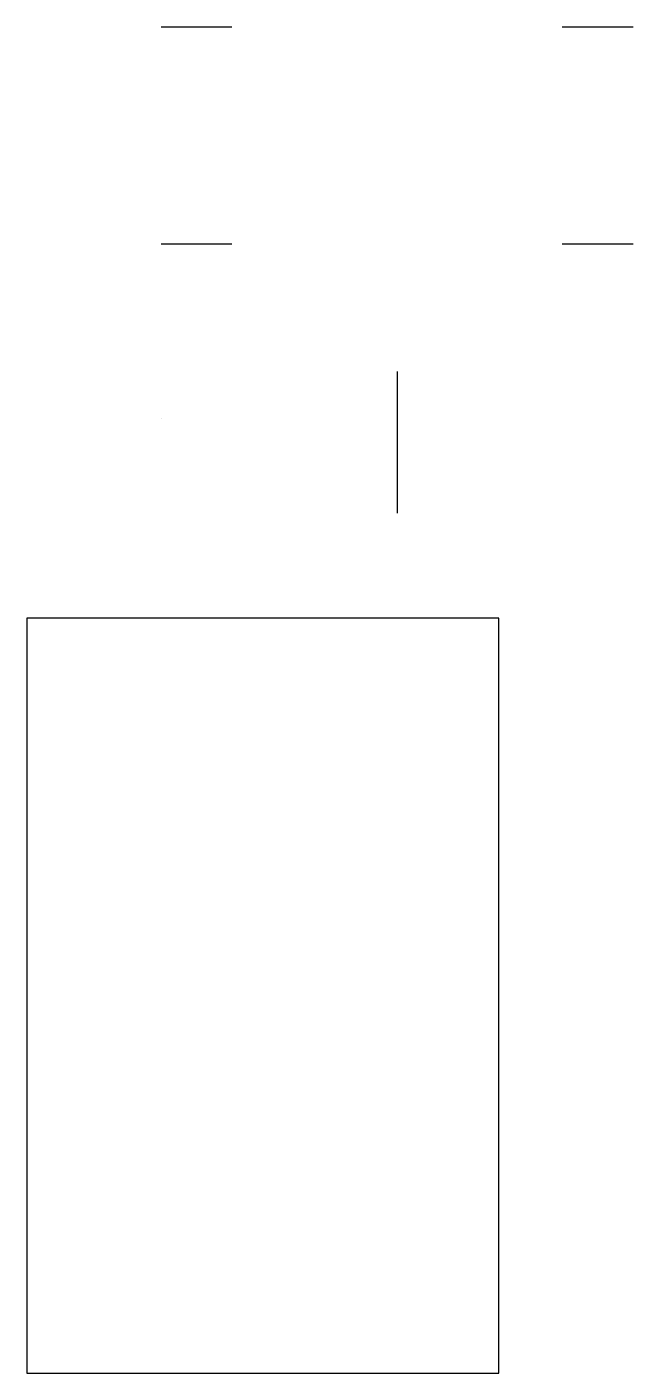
# Model space of a CAD drawing. Header units: inches. Extents: x 4.8 to 11.2, y -5 to 9.3.
import ezdxf

# ---------------------------------------------------------------- set-up
doc = ezdxf.new("R2010")
doc.units = ezdxf.units.IN
doc.header["$MEASUREMENT"] = 0

msp = doc.modelspace()

# ---------------------------------------------------------------- linework, layer by layer
for p, q in [((6.187, 9.303), (6.937, 9.303)), ((10.437, 9.303), (11.187, 9.303)), ((6.937, 7.003), (6.187, 7.003)), ((11.187, 7.003), (10.437, 7.003)), ((8.687, 5.653), (8.687, 4.153)), ((6.187, 5.153), (6.187, 5.153))]:
    msp.add_line(p, q)
at = {"extrusion": (0, 1, 0)}
msp.add_line((8.687, 4.153), (8.687, 4.153, 0.8), dxfattribs=at)
msp.add_lwpolyline([(4.766, -4.96), (9.766, -4.96), (9.766, 3.04), (4.766, 3.04)], close=True)

doc.saveas('drawing.dxf')
